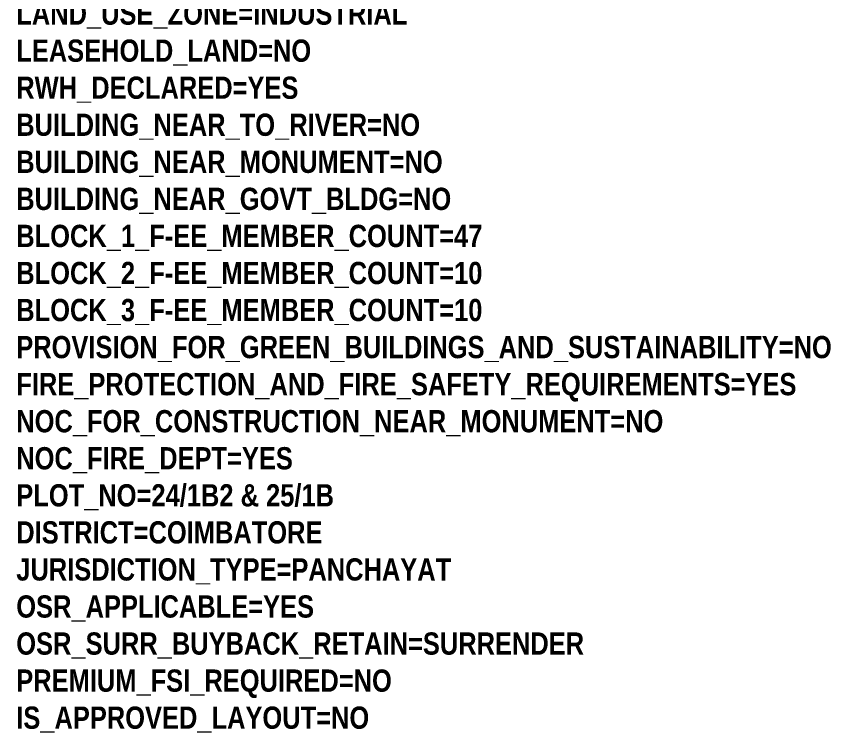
# Model space of a CAD drawing. Header units: metres. Extents: x 119974 to 120330, y -25692 to -25590.
# Drawn here: x 119973.63 to 120018.14, y -25669.86 to -25630.7 of the extents above; entities that cross this region are included whole.
import ezdxf

# ---------------------------------------------------------------- set-up
doc = ezdxf.new("R2010")
doc.units = ezdxf.units.M
doc.header["$MEASUREMENT"] = 0
doc.layers.add('PLAN_INFO', color=1, linetype='Continuous')
doc.styles.get("Standard").update_dxf_attribs({"font": 'swisscb.ttf'})

msp = doc.modelspace()

# ---------------------------------------------------------------- texts
at = {"layer": 'PLAN_INFO', "insert": (119973.6286, -25601.5895), "char_height": 1.215, "width": 41.880159, "attachment_point": 1}
msp.add_mtext('PLAN INFO\\PPLOT_AREA_M2=6400.00\\PMECHANICAL_PARKING=00\\PEXISTING_FLOOR_AREA_TO_BE_DEMOLISHED_M2=0.00\\PSINGLE_FAMILY_BLDG=NO\\PCRZ=NO\\PSECURITY_ZONE=NO\\PACCESS_WIDTH_M=10.80\\PWHETHER_GOVT_OR_AIDED_SCHOOL=NO\\PROAD_WIDTH=10.80\\PROAD_LENGTH=250.00\\PAREA_TYPE=OTHERS \\PAVG_PLOT_DEPTH=90.00\\PAVG_PLOT_WIDTH=102.50\\PLAND_USE_ZONE=INDUSTRIAL \\PLEASEHOLD_LAND=NO\\PRWH_DECLARED=YES{\\fHelvetica|b0|i0|c0|p32;\\H0.83333x; }\\PBUILDING_NEAR_TO_RIVER=NO\\PBUILDING_NEAR_MONUMENT=NO\\PBUILDING_NEAR_GOVT_BLDG=NO\\PBLOCK_1_F-EE_MEMBER_COUNT=47\\PBLOCK_2_F-EE_MEMBER_COUNT=10\\PBLOCK_3_F-EE_MEMBER_COUNT=10\\PPROVISION_FOR_GREEN_BUILDINGS_AND_SUSTAINABILITY=NO\\PFIRE_PROTECTION_AND_FIRE_SAFETY_REQUIREMENTS=YES\\PNOC_FOR_CONSTRUCTION_NEAR_MONUMENT=NO\\PNOC_FIRE_DEPT=YES\\PPLOT_NO={\\A1;24/1B2 & 25/1B}\\PDISTRICT=COIMBATORE\\PJURISDICTION_TYPE=PANCHAYAT\\POSR_APPLICABLE=YES\\POSR_SURR_BUYBACK_RETAIN=SURRENDER\\PPREMIUM_FSI_REQUIRED=NO\\PIS_APPROVED_LAYOUT=NO', dxfattribs=at)

doc.saveas('drawing.dxf')
